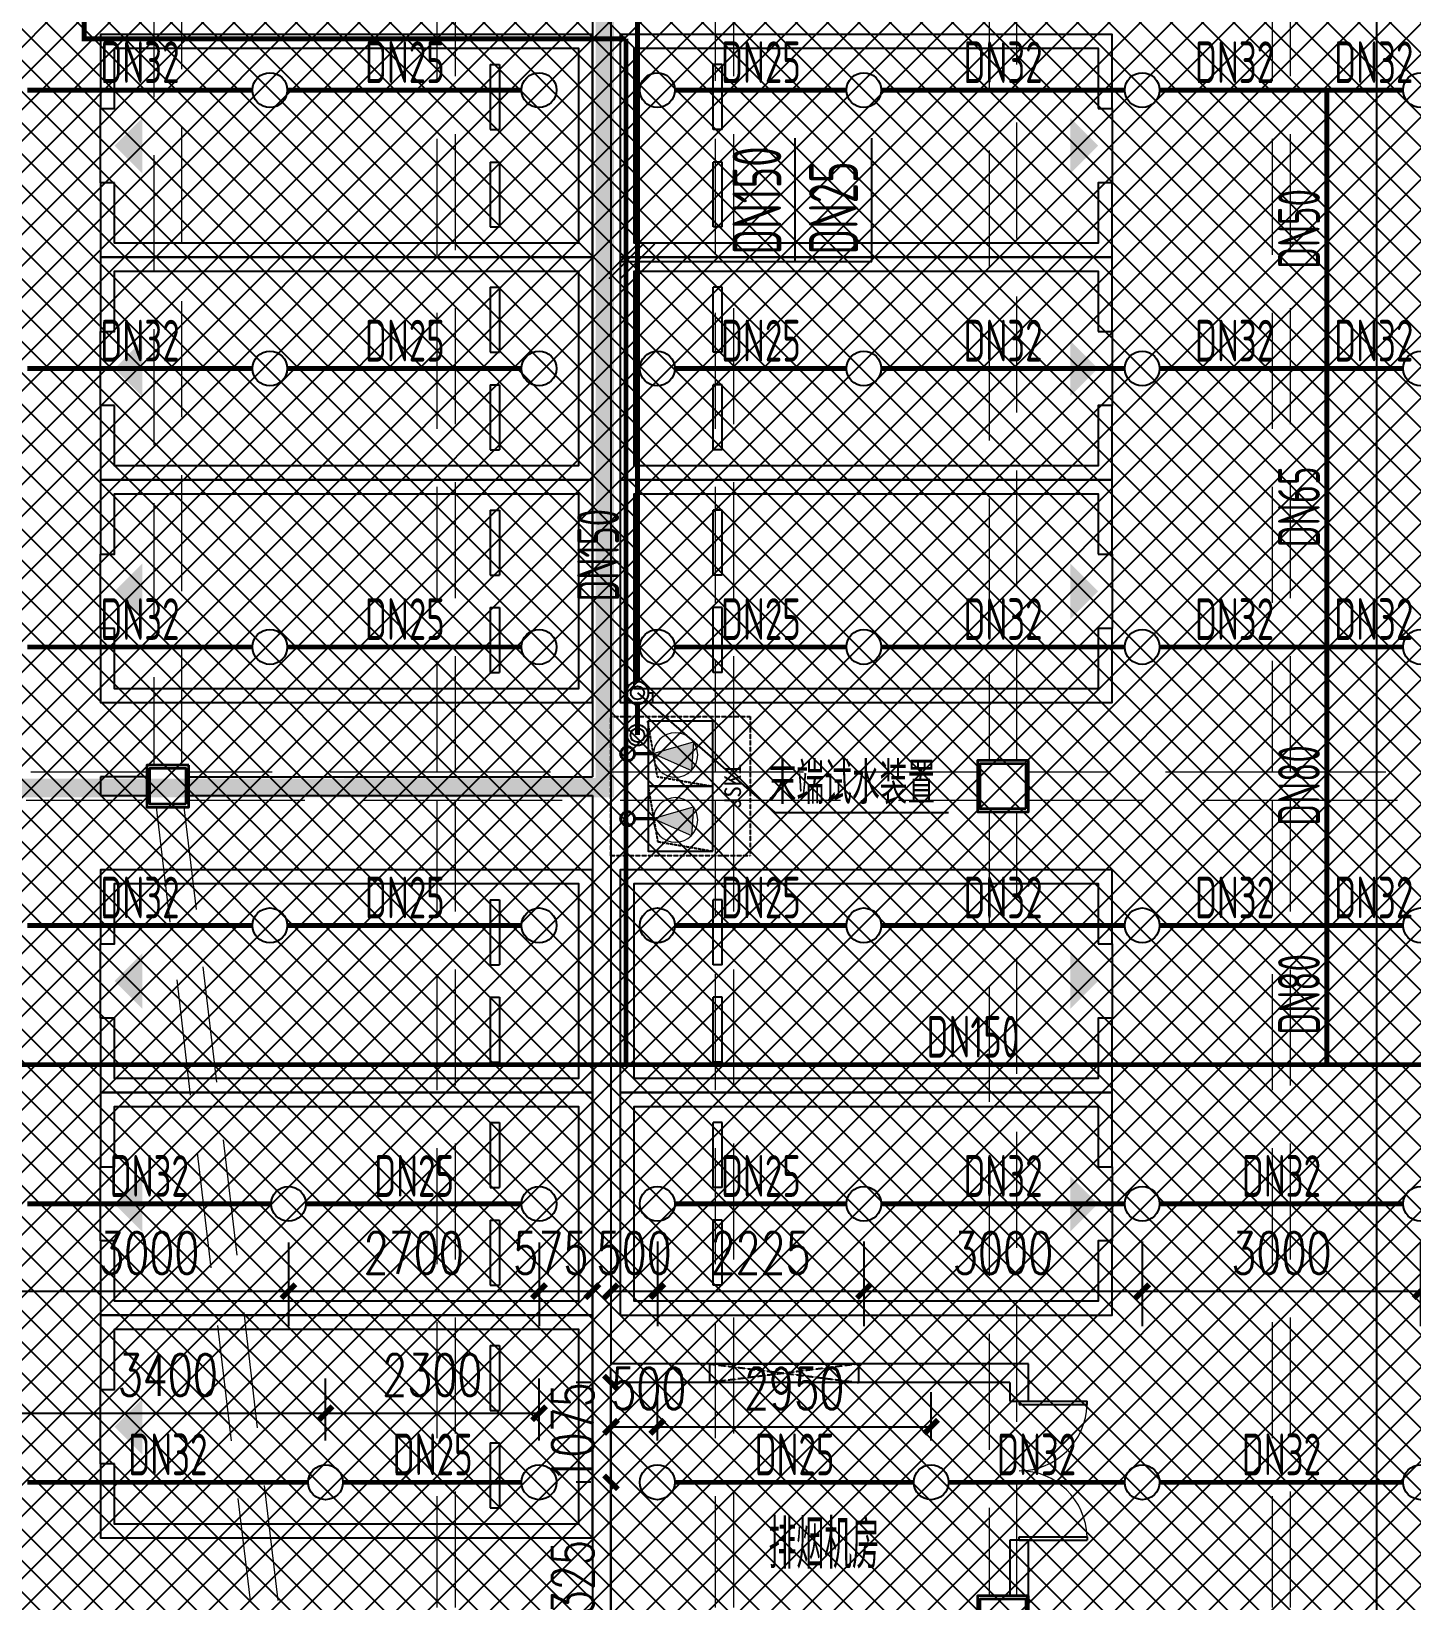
# Model space of a CAD drawing. Extents: x 6824721 to 16538177, y 2478193 to 6665639.
# Drawn here: x 8765394 to 8780267, y 2774926 to 2791834 of the extents above; entities that cross this region are included whole.
import ezdxf

# ---------------------------------------------------------------- set-up
doc = ezdxf.new("R2010")
doc.units = 0
doc.header["$LTSCALE"] = 10
for name, pattern in [('__DASH', [0.35, 0.25, -0.1]), ('DASH', [0.35, 0.25, -0.1]), ('DASHEDX2', [1.5, 1, -0.5]), ('排水', [1.1, 1, -0.1]), ('短虚线', [187.5, 125, -62.5])]:
    doc.linetypes.add(name, pattern=pattern)
for name, color, linetype, lineweight in [('$0$A-PUB_HATCH', 8, 'Continuous', 0), ('GPS-污水', 2, '排水', 40), ('钢梁', 141, 'Continuous', 18)]:
    doc.layers.add(name, color=color, linetype=linetype, lineweight=lineweight)
for name, color, linetype in [('0-wo', 8, 'Continuous'), ('0-绿', 3, 'Continuous'), ('00-停车位', 67, 'Continuous'), ('W-DIM_喷淋', 3, 'Continuous'), ('W-EQUIP_喷头', 7, 'Continuous'), ('W-PIPE-喷淋中', 6, 'Continuous'), ('W-TEXT_喷淋', 7, 'Continuous'), ('W-TWT_DIM', 3, 'Continuous'), ('W-VALVE_喷淋', 7, 'Continuous'), ('W-VALVE_废水', 7, 'Continuous'), ('WALL', 9, 'Continuous'), ('排水', 224, 'DASHEDX2'), ('画水辅助', 6, 'Continuous'), ('集水坑', 4, 'Continuous')]:
    doc.layers.add(name, color=color, linetype=linetype)
doc.styles.add('8B2_02', font='tssdeng.shx', dxfattribs={"width": 0.7, "bigfont": 'TSSDCHN.shx'})
doc.styles.add('_TCH_DIM_T3', font='SIMPLEX', dxfattribs={"width": 0.705882, "bigfont": 'GBCBIG'})
doc.styles.add('_TWT_PIPEDN', font='TSSDENG', dxfattribs={"width": 0.8, "height": 3.5, "bigfont": 'TSSDCHN'})
doc.styles.get("Standard").update_dxf_attribs({"font": 'TSSDENG.shx', "width": 0.7, "bigfont": 'TSSDCHN.shx'})
doc.styles.add('黑体', font='simhei.ttf', dxfattribs={"width": 0.65})
doc.dimstyles.new('_TWT_ARCH&&150', dxfattribs={"dimtxt": 446.25, "dimasz": 150, "dimexe": 375, "dimexo": 450, "dimgap": 189.375, "dimtad": 1, "dimdec": 0, "dimzin": 0, "dimdsep": 46, "dimtxsty": '_TCH_DIM_T3', "dimblk": 'ARCHTICK', "dimcen": 0.09, "dimclrt": 7, "dimazin": 2, "dimtfac": 1, "dimtdec": 0, "dimtix": 1, "dimtmove": 2, "dimatfit": 3, "dimfxl": 0, "dimtolj": 1, "dimtzin": 0, "dimarcsym": 0})

# ---------------------------------------------------------------- blocks, each defined once
blk = doc.blocks.new('车位2400x5300')
at = {"layer": '00-停车位', "color": 251}
for p, q in [((-875, -1000), (-175, -1000)), ((-875, -1100), (-875, -1000)), ((-175, -1100), (-175, -1000)), ((175, -1000), (875, -1000)), ((175, -1100), (175, -1000)), ((875, -1100), (875, -1000)), ((-875, -1100), (-175, -1100)), ((175, -1100), (875, -1100)), ((400, -5300), (-400, -5300))]:
    blk.add_line(p, q, dxfattribs=at)
blk.add_lwpolyline([(400, -5150), (400, -5300), (1200, -5300), (1200, 0), (-1200, 0), (-1200, -5300), (-400, -5300), (-400, -5150), (-1050, -5150), (-1050, -150), (1050, -150), (1050, -5150), (400, -5150)], dxfattribs=at)
blk.add_lwpolyline([(0, -5150, 0, 600, 0), (0, -4850, 600, 600, 0)], format="xyseb", dxfattribs=at)
blk = doc.blocks.new('A$C405108C4')
at = {"color": 252, "linetype": 'DASH'}
for points in [[(64142, -166675), (65742, -166875)], [(65742, -166675), (64142, -166875)]]:
    blk.add_lwpolyline(points, dxfattribs=at)
at = {"layer": '画水辅助', "color": 4}
blk.add_lwpolyline([(64142, -166675), (65742, -166675), (65742, -166875), (64142, -166875)], close=True, dxfattribs=at)
blk = doc.blocks.new('$DorLib2D$00000213')
at = {"color": 0, "linetype": 'DASH', "const_width": 0.02}
blk.add_lwpolyline([(0.5, 0), (-0.5, 0)], dxfattribs=at)
blk = doc.blocks.new('$DorLib2D$00000002')
for p, q in [((-0.5, 0), (-0.5, 0.4875)), ((-0.475, 0.4875), (-0.5, 0.4875)), ((-0.475, 0), (-0.475, 0.4875)), ((0.475, 0), (0.475, 0.4875)), ((0.475, 0.4875), (0.5, 0.4875)), ((0.5, 0), (0.5, 0.4875)), ((-0.5, 0), (-0.475, 0)), ((0.5, 0), (0.475, 0))]:
    blk.add_line(p, q)
at = {"lineweight": 13}
for centre, start, end in [((-0.4875, 0), 0, 88.53072), ((0.4875, 0), 91.46928, 180)]:
    blk.add_arc(centre, 0.4875, start, end, dxfattribs=at)
blk = doc.blocks.new('$SB01_1')
h = blk.add_hatch(color=256)
h.dxf.hatch_style = 1
h.paths.add_polyline_path([(-0.381, -0.323), (0.5, 0), (-0.381, 0.323)])
h.paths.add_polyline_path([(0, 0), (0.002, 0), (0.002, 0.001), (0, 0.001)], flags=24)
h.paths.add_polyline_path([(0, -0.002), (0.003, -0.002), (0.003, -0.001), (0, -0.001)], flags=24)
h.paths.add_polyline_path([(0, -0.003), (0.003, -0.003), (0.003, -0.002), (0, -0.002)], flags=24)
for p, q in [((0.5, 0), (-0.381, 0.323)), ((-0.381, 0.323), (-0.381, -0.323)), ((0.5, 0), (-0.381, -0.323))]:
    blk.add_line(p, q)
blk.add_circle((0, 0), 0.5)
at = {"flags": 1}
for tag, p in [('UNIT', (0, 0)), ('SPEC', (0, -0.002)), ('WHAT', (0, -0.003))]:
    blk.add_attdef(tag, p, '', height=0.001, dxfattribs=at)
blk = doc.blocks.new('人防集水坑')
at = {"layer": 'GPS-污水', "color": 8, "linetype": '排水', "const_width": 35}
for points in [[(307486, 701151), (307284, 701151)], [(307486, 700451), (307284, 700451)]]:
    blk.add_lwpolyline(points, dxfattribs=at)
at = {"layer": 'GPS-污水', "color": 8, "linetype": '排水'}
for centre in [(307561, 701151), (307561, 700451)]:
    blk.add_circle(centre, 75, dxfattribs=at)
at = {"layer": '集水坑', "color": 8, "linetype": 'DASH', "ltscale": 0.5}
blk.add_lwpolyline([(306241, 700051), (306241, 701551), (307741, 701551), (307741, 700051)], close=True, dxfattribs=at)
at = {"layer": '集水坑', "color": 8, "linetype": 'Continuous', "ltscale": 0.5}
for points in [[(306641, 701501), (306641, 700801), (307341, 700801), (307341, 701501)], [(306641, 700801), (306641, 700101), (307341, 700101), (307341, 700801)]]:
    blk.add_lwpolyline(points, close=True, dxfattribs=at)
at = {"layer": '集水坑', "color": 8, "linetype": 'DASH', "ltscale": 0.5}
for points in [[(307341, 700801), (307237, 701397), (306641, 701501)], [(307347, 700101), (307243, 700697), (306647, 700801)]]:
    blk.add_lwpolyline(points, dxfattribs=at)
at = {"layer": '$0$A-PUB_HATCH', "color": 8, "linetype": '排水', "xscale": -480.0000000000002, "yscale": 480.0000000000002, "zscale": 480.0000000000002, "rotation": 176.2535374729293}
for p in [(307045, 701164, 0), (307045, 700464, 0)]:
    blk.add_blockref('$SB01_1', p, dxfattribs=at)
blk = doc.blocks.new('42pk')
at = {"layer": '排水', "color": 8, "linetype": 'DASH'}
for points in [[(475907, 685465, 0, 0, 0), (475195, 684753, 160, 0, 0), (474771, 684329, 0, 0, 0)], [(475907, 681484, 0, 0, 0), (475195, 682196, 160, 0, 0), (474771, 682620, 0, 0, 0)]]:
    blk.add_lwpolyline(points, format="xyseb", dxfattribs=at)
at = {"layer": '集水坑', "color": 8, "linetype": 'Continuous', "rotation": 180}
blk.add_blockref('人防集水坑', (780907, 1384275), dxfattribs=at)
at = {"layer": '0-绿', "color": 8, "linetype": 'DASH', "style": '黑体'}
blk.add_text('JSK1', height=179.2, rotation=90, dxfattribs=at).set_placement((474568, 683230, 0))
blk = doc.blocks.new('jkytk')
at = {"layer": 'WALL', "color": 1, "const_width": 200}
blk.add_lwpolyline([(8419664, 2828577), (8419664, 2819527), (8425839, 2819527), (8425839, 2802402), (8434014, 2802402), (8434014, 2792327), (8466189, 2792327), (8466189, 2801009), (8461189, 2801002), (8461089, 2801002), (8461089, 2837102)], dxfattribs=at)
blk.add_lwpolyline([(8466189, 2792334), (8461189, 2792327), (8461189, 2792327), (8434039, 2792327), (8434039, 2753027), (8434039, 2753027), (8434039, 2759127), (8434039, 2759127), (8434039, 2753027), (8403214, 2753027), (8403214, 2744027), (8403214, 2744027), (8403214, 2739327), (8479774, 2739327), (8512896, 2775811), (8504549, 2783327), (8498891, 2783328), (8498891, 2792315), (8482776, 2792342), (8482776, 2801322), (8466189, 2801322)], close=True, dxfattribs=at)
blk = doc.blocks.new('LIANGMOBAN')
at = {"layer": '钢梁', "color": 8, "linetype": '短虚线', "lineweight": 18}
for p, q in [((1900291, 78578), (1900291, 69878)), ((1900491, 69878), (1900491, 78578)), ((1903291, 78578), (1903291, 69878)), ((1903491, 69878), (1903491, 78578)), ((1906241, 78453), (1906241, 70003)), ((1906541, 70003), (1906541, 78453)), ((1909291, 78578), (1909291, 69878)), ((1909491, 69878), (1909491, 78578)), ((1897241, 78403), (1897241, 69953)), ((1897541, 69953), (1897541, 78403)), ((1897166, 69878), (1893991, 69878)), ((1900391, 69878), (1897616, 69878)), ((1903391, 69878), (1900391, 69878)), ((1906116, 69878), (1903391, 69878)), ((1909391, 69878), (1906666, 69878)), ((1912391, 69878), (1909391, 69878)), ((1893991, 69578), (1897166, 69578)), ((1897267, 69503), (1898277, 60953)), ((1898579, 60953), (1897569, 69503)), ((1897616, 69578), (1900391, 69578)), ((1900291, 69578), (1900291, 60878)), ((1900391, 69578), (1903391, 69578)), ((1900491, 60878), (1900491, 69578)), ((1903291, 69578), (1903291, 60878)), ((1903391, 69578), (1906116, 69578)), ((1903491, 60878), (1903491, 69578)), ((1906666, 69578), (1909391, 69578)), ((1909291, 69578), (1909291, 60878)), ((1909391, 69578), (1912391, 69578)), ((1909491, 60878), (1909491, 69578)), ((1906241, 69453), (1906241, 61003)), ((1906541, 61003), (1906541, 69453))]:
    blk.add_line(p, q, dxfattribs=at)
blk = doc.blocks.new('_ArchTick')
at = {"color": 0, "linetype": 'ByBlock', "const_width": 0.4}
blk.add_lwpolyline([(-0.5, -0.5), (0.5, 0.5)], dxfattribs=at)
blk = doc.blocks.new('*D399')
at = {"layer": 'Defpoints', "color": 0, "transparency": 16777216}
for p in [(8771639, 2776201), (8771873, 2776201), (8771873, 2773876)]:
    blk.add_point(p, dxfattribs=at)
at = {"layer": 'W-TWT_DIM', "color": 0, "lineweight": -2, "transparency": 16777216}
for p, q in [((8771423, 2776201), (8771264, 2776201)), ((8771639, 2773876), (8771639, 2776201)), ((8771423, 2773876), (8771264, 2773876))]:
    blk.add_line(p, q, dxfattribs=at)
at = {"layer": 'W-TWT_DIM', "color": 0, "lineweight": -2, "transparency": 16777216, "xscale": 150, "yscale": 150, "zscale": 150}
for p, rotation in [((8771639, 2776201), 90), ((8771639, 2773876), 270)]:
    blk.add_blockref('_ArchTick', p, dxfattribs=dict(at, rotation=rotation))
at = {"layer": 'W-TWT_DIM', "color": 7, "transparency": 16777216, "insert": (8771227, 2775039), "char_height": 446.2, "attachment_point": 5, "rotation": 90, "style": '_TCH_DIM_T3'}
blk.add_mtext('\\A1;2325', dxfattribs=at)
blk = doc.blocks.new('*D400')
at = {"layer": 'Defpoints', "color": 0, "transparency": 16777216}
for p in [(8771639, 2777276), (8771873, 2777276), (8771873, 2776201)]:
    blk.add_point(p, dxfattribs=at)
at = {"layer": 'W-TWT_DIM', "color": 0, "lineweight": -2, "transparency": 16777216}
for p, q in [((8771639, 2777276), (8771639, 2777426)), ((8771423, 2777276), (8771264, 2777276)), ((8771639, 2776201), (8771639, 2777276)), ((8771423, 2776201), (8771264, 2776201)), ((8771639, 2776201), (8771639, 2776051))]:
    blk.add_line(p, q, dxfattribs=at)
at = {"layer": 'W-TWT_DIM', "color": 0, "lineweight": -2, "transparency": 16777216, "xscale": 150, "yscale": 150, "zscale": 150}
for p, rotation in [((8771639, 2777276), 270), ((8771639, 2776201), 90)]:
    blk.add_blockref('_ArchTick', p, dxfattribs=dict(at, rotation=rotation))
at = {"layer": 'W-TWT_DIM', "color": 7, "transparency": 16777216, "insert": (8771227, 2776739), "char_height": 446.2, "attachment_point": 5, "rotation": 90, "style": '_TCH_DIM_T3'}
blk.add_mtext('\\A1;1075', dxfattribs=at)
blk = doc.blocks.new('*D895')
at = {"layer": 'Defpoints', "color": 0, "transparency": 16777216}
for p in [(8768564, 2776945), (8765164, 2776201), (8768564, 2776201)]:
    blk.add_point(p, dxfattribs=at)
at = {"layer": 'W-TWT_DIM', "color": 0, "lineweight": -2, "transparency": 16777216}
for p, q in [((8765164, 2776651), (8765164, 2777320)), ((8768564, 2776651), (8768564, 2777320)), ((8765164, 2776945), (8768564, 2776945))]:
    blk.add_line(p, q, dxfattribs=at)
at = {"layer": 'W-TWT_DIM', "color": 0, "lineweight": -2, "transparency": 16777216, "xscale": 150, "yscale": 150, "zscale": 150, "rotation": 180}
blk.add_blockref('_ArchTick', (8765164, 2776945), dxfattribs=at)
at = {"layer": 'W-TWT_DIM', "color": 0, "lineweight": -2, "transparency": 16777216, "xscale": 150, "yscale": 150, "zscale": 150}
blk.add_blockref('_ArchTick', (8768564, 2776945), dxfattribs=at)
at = {"layer": 'W-TWT_DIM', "color": 7, "transparency": 16777216, "insert": (8766864, 2777357), "char_height": 446.2, "attachment_point": 5, "style": '_TCH_DIM_T3'}
blk.add_mtext('\\A1;3400', dxfattribs=at)
blk = doc.blocks.new('*D896')
at = {"layer": 'Defpoints', "color": 0, "transparency": 16777216}
for p in [(8770864, 2776945), (8768564, 2776201), (8770864, 2776201)]:
    blk.add_point(p, dxfattribs=at)
at = {"layer": 'W-TWT_DIM', "color": 0, "lineweight": -2, "transparency": 16777216}
for p, q in [((8768564, 2776651), (8768564, 2777320)), ((8770864, 2776651), (8770864, 2777320)), ((8768564, 2776945), (8770864, 2776945))]:
    blk.add_line(p, q, dxfattribs=at)
at = {"layer": 'W-TWT_DIM', "color": 0, "lineweight": -2, "transparency": 16777216, "xscale": 150, "yscale": 150, "zscale": 150, "rotation": 180}
blk.add_blockref('_ArchTick', (8768564, 2776945), dxfattribs=at)
at = {"layer": 'W-TWT_DIM', "color": 0, "lineweight": -2, "transparency": 16777216, "xscale": 150, "yscale": 150, "zscale": 150}
blk.add_blockref('_ArchTick', (8770864, 2776945), dxfattribs=at)
at = {"layer": 'W-TWT_DIM', "color": 7, "transparency": 16777216, "insert": (8769714, 2777357), "char_height": 446.2, "attachment_point": 5, "style": '_TCH_DIM_T3'}
blk.add_mtext('\\A1;2300', dxfattribs=at)
blk = doc.blocks.new('*D956')
at = {"layer": 'Defpoints', "color": 0, "transparency": 16777216}
for p in [(8772139, 2776799), (8771639, 2776201), (8772139, 2776201)]:
    blk.add_point(p, dxfattribs=at)
at = {"layer": 'W-TWT_DIM', "color": 0, "lineweight": -2, "transparency": 16777216}
for p, q in [((8771639, 2776651), (8771639, 2777174)), ((8772139, 2776651), (8772139, 2777174)), ((8771639, 2776799), (8772139, 2776799))]:
    blk.add_line(p, q, dxfattribs=at)
at = {"layer": 'W-TWT_DIM', "color": 0, "lineweight": -2, "transparency": 16777216, "xscale": 150, "yscale": 150, "zscale": 150, "rotation": 180}
blk.add_blockref('_ArchTick', (8771639, 2776799), dxfattribs=at)
at = {"layer": 'W-TWT_DIM', "color": 0, "lineweight": -2, "transparency": 16777216, "xscale": 150, "yscale": 150, "zscale": 150}
blk.add_blockref('_ArchTick', (8772139, 2776799), dxfattribs=at)
at = {"layer": 'W-TWT_DIM', "color": 7, "transparency": 16777216, "insert": (8772047, 2777212), "char_height": 446.2, "attachment_point": 5, "style": '_TCH_DIM_T3'}
blk.add_mtext('\\A1;500', dxfattribs=at)
blk = doc.blocks.new('*D957')
at = {"layer": 'Defpoints', "color": 0, "transparency": 16777216}
for p in [(8775089, 2776799), (8772139, 2776201), (8775089, 2776201)]:
    blk.add_point(p, dxfattribs=at)
at = {"layer": 'W-TWT_DIM', "color": 0, "lineweight": -2, "transparency": 16777216}
for p, q in [((8772139, 2776651), (8772139, 2777174)), ((8775089, 2776651), (8775089, 2777174)), ((8772139, 2776799), (8775089, 2776799))]:
    blk.add_line(p, q, dxfattribs=at)
at = {"layer": 'W-TWT_DIM', "color": 0, "lineweight": -2, "transparency": 16777216, "xscale": 150, "yscale": 150, "zscale": 150, "rotation": 180}
blk.add_blockref('_ArchTick', (8772139, 2776799), dxfattribs=at)
at = {"layer": 'W-TWT_DIM', "color": 0, "lineweight": -2, "transparency": 16777216, "xscale": 150, "yscale": 150, "zscale": 150}
blk.add_blockref('_ArchTick', (8775089, 2776799), dxfattribs=at)
at = {"layer": 'W-TWT_DIM', "color": 7, "transparency": 16777216, "insert": (8773614, 2777212), "char_height": 446.2, "attachment_point": 5, "style": '_TCH_DIM_T3'}
blk.add_mtext('\\A1;2950', dxfattribs=at)
blk = doc.blocks.new('*D1417')
at = {"layer": 'Defpoints', "color": 0, "transparency": 16777216}
for p in [(8770864, 2779236), (8771439, 2779236), (8771439, 2778260)]:
    blk.add_point(p, dxfattribs=at)
at = {"layer": 'W-TWT_DIM', "color": 0, "lineweight": -2, "transparency": 16777216}
for p, q in [((8770864, 2778786), (8770864, 2777885)), ((8771439, 2778786), (8771439, 2777885)), ((8770864, 2778260), (8771439, 2778260))]:
    blk.add_line(p, q, dxfattribs=at)
at = {"layer": 'W-TWT_DIM', "color": 0, "lineweight": -2, "transparency": 16777216, "xscale": 150, "yscale": 150, "zscale": 150, "rotation": 180}
blk.add_blockref('_ArchTick', (8770864, 2778260), dxfattribs=at)
at = {"layer": 'W-TWT_DIM', "color": 0, "lineweight": -2, "transparency": 16777216, "xscale": 150, "yscale": 150, "zscale": 150}
blk.add_blockref('_ArchTick', (8771439, 2778260), dxfattribs=at)
at = {"layer": 'W-TWT_DIM', "color": 7, "transparency": 16777216, "insert": (8770991, 2778672), "char_height": 446.2, "attachment_point": 5, "style": '_TCH_DIM_T3'}
blk.add_mtext('\\A1;575', dxfattribs=at)
blk = doc.blocks.new('*D1418')
at = {"layer": 'Defpoints', "color": 0, "transparency": 16777216}
for p in [(8768164, 2779236), (8770864, 2779236), (8770864, 2778260)]:
    blk.add_point(p, dxfattribs=at)
at = {"layer": 'W-TWT_DIM', "color": 0, "lineweight": -2, "transparency": 16777216}
for p, q in [((8768164, 2778786), (8768164, 2777885)), ((8770864, 2778786), (8770864, 2777885)), ((8768164, 2778260), (8770864, 2778260))]:
    blk.add_line(p, q, dxfattribs=at)
at = {"layer": 'W-TWT_DIM', "color": 0, "lineweight": -2, "transparency": 16777216, "xscale": 150, "yscale": 150, "zscale": 150, "rotation": 180}
blk.add_blockref('_ArchTick', (8768164, 2778260), dxfattribs=at)
at = {"layer": 'W-TWT_DIM', "color": 0, "lineweight": -2, "transparency": 16777216, "xscale": 150, "yscale": 150, "zscale": 150}
blk.add_blockref('_ArchTick', (8770864, 2778260), dxfattribs=at)
at = {"layer": 'W-TWT_DIM', "color": 7, "transparency": 16777216, "insert": (8769514, 2778672), "char_height": 446.2, "attachment_point": 5, "style": '_TCH_DIM_T3'}
blk.add_mtext('\\A1;2700', dxfattribs=at)
blk = doc.blocks.new('*D1419')
at = {"layer": 'Defpoints', "color": 0, "transparency": 16777216}
for p in [(8765164, 2779236), (8768164, 2779236), (8768164, 2778260)]:
    blk.add_point(p, dxfattribs=at)
at = {"layer": 'W-TWT_DIM', "color": 0, "lineweight": -2, "transparency": 16777216}
for p, q in [((8765164, 2778786), (8765164, 2777885)), ((8768164, 2778786), (8768164, 2777885)), ((8765164, 2778260), (8768164, 2778260))]:
    blk.add_line(p, q, dxfattribs=at)
at = {"layer": 'W-TWT_DIM', "color": 0, "lineweight": -2, "transparency": 16777216, "xscale": 150, "yscale": 150, "zscale": 150, "rotation": 180}
blk.add_blockref('_ArchTick', (8765164, 2778260), dxfattribs=at)
at = {"layer": 'W-TWT_DIM', "color": 0, "lineweight": -2, "transparency": 16777216, "xscale": 150, "yscale": 150, "zscale": 150}
blk.add_blockref('_ArchTick', (8768164, 2778260), dxfattribs=at)
at = {"layer": 'W-TWT_DIM', "color": 7, "transparency": 16777216, "insert": (8766664, 2778672), "char_height": 446.2, "attachment_point": 5, "style": '_TCH_DIM_T3'}
blk.add_mtext('\\A1;3000', dxfattribs=at)
blk = doc.blocks.new('*D1437')
at = {"layer": 'Defpoints', "color": 0, "transparency": 16777216}
for p in [(8777364, 2779244), (8780364, 2779244), (8780364, 2778260)]:
    blk.add_point(p, dxfattribs=at)
at = {"layer": 'W-TWT_DIM', "color": 0, "lineweight": -2, "transparency": 16777216}
for p, q in [((8777364, 2778794), (8777364, 2777885)), ((8780364, 2778794), (8780364, 2777885)), ((8777364, 2778260), (8780364, 2778260))]:
    blk.add_line(p, q, dxfattribs=at)
at = {"layer": 'W-TWT_DIM', "color": 0, "lineweight": -2, "transparency": 16777216, "xscale": 150, "yscale": 150, "zscale": 150, "rotation": 180}
blk.add_blockref('_ArchTick', (8777364, 2778260), dxfattribs=at)
at = {"layer": 'W-TWT_DIM', "color": 0, "lineweight": -2, "transparency": 16777216, "xscale": 150, "yscale": 150, "zscale": 150}
blk.add_blockref('_ArchTick', (8780364, 2778260), dxfattribs=at)
at = {"layer": 'W-TWT_DIM', "color": 7, "transparency": 16777216, "insert": (8778864, 2778672), "char_height": 446.2, "attachment_point": 5, "style": '_TCH_DIM_T3'}
blk.add_mtext('\\A1;3000', dxfattribs=at)
blk = doc.blocks.new('*D1438')
at = {"layer": 'Defpoints', "color": 0, "transparency": 16777216}
for p in [(8774364, 2779244), (8777364, 2779244), (8777364, 2778260)]:
    blk.add_point(p, dxfattribs=at)
at = {"layer": 'W-TWT_DIM', "color": 0, "lineweight": -2, "transparency": 16777216}
for p, q in [((8774364, 2778794), (8774364, 2777885)), ((8777364, 2778794), (8777364, 2777885)), ((8774364, 2778260), (8777364, 2778260))]:
    blk.add_line(p, q, dxfattribs=at)
at = {"layer": 'W-TWT_DIM', "color": 0, "lineweight": -2, "transparency": 16777216, "xscale": 150, "yscale": 150, "zscale": 150, "rotation": 180}
blk.add_blockref('_ArchTick', (8774364, 2778260), dxfattribs=at)
at = {"layer": 'W-TWT_DIM', "color": 0, "lineweight": -2, "transparency": 16777216, "xscale": 150, "yscale": 150, "zscale": 150}
blk.add_blockref('_ArchTick', (8777364, 2778260), dxfattribs=at)
at = {"layer": 'W-TWT_DIM', "color": 7, "transparency": 16777216, "insert": (8775864, 2778672), "char_height": 446.2, "attachment_point": 5, "style": '_TCH_DIM_T3'}
blk.add_mtext('\\A1;3000', dxfattribs=at)
blk = doc.blocks.new('*D1439')
at = {"layer": 'Defpoints', "color": 0, "transparency": 16777216}
for p in [(8772139, 2779244), (8774364, 2779244), (8774364, 2778260)]:
    blk.add_point(p, dxfattribs=at)
at = {"layer": 'W-TWT_DIM', "color": 0, "lineweight": -2, "transparency": 16777216}
for p, q in [((8772139, 2778794), (8772139, 2777885)), ((8774364, 2778794), (8774364, 2777885)), ((8772139, 2778260), (8774364, 2778260))]:
    blk.add_line(p, q, dxfattribs=at)
at = {"layer": 'W-TWT_DIM', "color": 0, "lineweight": -2, "transparency": 16777216, "xscale": 150, "yscale": 150, "zscale": 150, "rotation": 180}
blk.add_blockref('_ArchTick', (8772139, 2778260), dxfattribs=at)
at = {"layer": 'W-TWT_DIM', "color": 0, "lineweight": -2, "transparency": 16777216, "xscale": 150, "yscale": 150, "zscale": 150}
blk.add_blockref('_ArchTick', (8774364, 2778260), dxfattribs=at)
at = {"layer": 'W-TWT_DIM', "color": 7, "transparency": 16777216, "insert": (8773252, 2778672), "char_height": 446.2, "attachment_point": 5, "style": '_TCH_DIM_T3'}
blk.add_mtext('\\A1;2225', dxfattribs=at)
blk = doc.blocks.new('*D1440')
at = {"layer": 'Defpoints', "color": 0, "transparency": 16777216}
for p in [(8771639, 2779244), (8772139, 2779244), (8772139, 2778260)]:
    blk.add_point(p, dxfattribs=at)
at = {"layer": 'W-TWT_DIM', "color": 0, "lineweight": -2, "transparency": 16777216}
for p, q in [((8771639, 2778794), (8771639, 2777885)), ((8772139, 2778794), (8772139, 2777885)), ((8771639, 2778260), (8772139, 2778260))]:
    blk.add_line(p, q, dxfattribs=at)
at = {"layer": 'W-TWT_DIM', "color": 0, "lineweight": -2, "transparency": 16777216, "xscale": 150, "yscale": 150, "zscale": 150, "rotation": 180}
blk.add_blockref('_ArchTick', (8771639, 2778260), dxfattribs=at)
at = {"layer": 'W-TWT_DIM', "color": 0, "lineweight": -2, "transparency": 16777216, "xscale": 150, "yscale": 150, "zscale": 150}
blk.add_blockref('_ArchTick', (8772139, 2778260), dxfattribs=at)
at = {"layer": 'W-TWT_DIM', "color": 7, "transparency": 16777216, "insert": (8771889, 2778672), "char_height": 446.2, "attachment_point": 5, "style": '_TCH_DIM_T3'}
blk.add_mtext('\\A1;500', dxfattribs=at)
blk = doc.blocks.new('$TwtSys$00000125')
blk.add_circle((0, 0, 0), 1)
blk = doc.blocks.new('$VALVE$00000524')
for p in [(75, 111), (0, 80)]:
    blk.add_line(p, (0, 111))
blk.add_lwpolyline([(-80, 0, 1), (80, 0, 1), (-80, 0, 0.376185)], format="xyb")
blk.add_circle((0, 0), 48)
for p in [(-80, 0), (80, 0)]:
    blk.add_point(p)

msp = doc.modelspace()

# ---------------------------------------------------------------- hatches: boundary and pattern name
h = msp.add_hatch()
h.set_pattern_fill('ANSI37', color=8, scale=150)
h.set_pattern_definition([(45, (8303016.86, 2710265.2), (-168.3798, 168.3798), []), (135, (8303016.86, 2710265.2), (-168.3798, -168.3798), [])])
h.paths.add_polyline_path([(8824414.1, 2949451.5), (8824414.1, 2935151.5), (8842714.1, 2935151.5), (8842714.1, 2879526.5), (8827964.1, 2879526.5), (8827964.1, 2881476.5), (8830839.1, 2881476.5), (8830939.1, 2886876.5), (8804334.6, 2886876.5), (8804142.3, 2820149.7), (8833564.1, 2820152.3), (8833564.1, 2817714.5), (8841204.8, 2810768), (8839163.9, 2808501.4), (8843102.6, 2804955), (8820829.2, 2780217.9), (8820829.2, 2770055.4), (8785124.6, 2730401.5), (8708264.1, 2730401.5), (8708264.1, 2736351.5), (8695014.1, 2750701.5), (8695014.1, 2775001.5), (8703014.1, 2775002.8), (8703014.1, 2949451.5), (8712039.3, 2949451.5)])
at = {"layer": 'W-PIPE-喷淋中'}
for points in [[(8765962.2, 2791754.5), (8765935.9, 2791754.5), (8765935.9, 2791728.2)], [(8765962.2, 2791754.5), (8765962.2, 2791728.2), (8765935.9, 2791728.2)]]:
    msp.add_hatch(color=256, dxfattribs=at).paths.add_polyline_path(points)

# ---------------------------------------------------------------- linework, layer by layer
at = {"layer": '0-wo', "color": 8}
for p, q in [((8771639.1, 2792476.5), (8771639.1, 2783701.5)), ((8771439.1, 2792376.5), (8771439.1, 2783801.5)), ((8767089.1, 2783926.5), (8766639.1, 2783926.5)), ((8766639.1, 2783926.5), (8766639.1, 2783476.5)), ((8767089.1, 2783476.5), (8767089.1, 2783926.5)), ((8776139.1, 2783976.5), (8775589.1, 2783976.5)), ((8775589.1, 2783976.5), (8775589.1, 2783426.5)), ((8776139.1, 2783426.5), (8776139.1, 2783976.5)), ((8766639.1, 2783801.5), (8766139.1, 2783801.5)), ((8766139.1, 2783801.5), (8766139.1, 2783601.5)), ((8767089.1, 2783801.5), (8771439.1, 2783801.5)), ((8771639.1, 2783701.5), (8771639.1, 2777476.5)), ((8766139.1, 2783601.5), (8766639.1, 2783601.5)), ((8767089.1, 2783601.5), (8771439.1, 2783601.5)), ((8771439.1, 2783601.5), (8771439.1, 2777376.5)), ((8766639.1, 2783476.5), (8767089.1, 2783476.5)), ((8775589.1, 2783426.5), (8776139.1, 2783426.5)), ((8776139.1, 2777476.5), (8771639.1, 2777476.5)), ((8776139.1, 2777076.5), (8776139.1, 2777476.5)), ((8771439.1, 2777376.5), (8771439.1, 2774926.5)), ((8771639.1, 2777276.5), (8771639.1, 2774826.5)), ((8775939.1, 2777276.5), (8771639.1, 2777276.5)), ((8775939.1, 2777276.5), (8775939.1, 2777076.5)), ((8775939.1, 2777076.5), (8776139.1, 2777076.5)), ((8776139.1, 2775576.5), (8775939.1, 2775576.5)), ((8775939.1, 2775576.5), (8775939.1, 2774976.5)), ((8776139.1, 2774976.5), (8776139.1, 2775576.5)), ((8776139.1, 2774976.5), (8775589.1, 2774976.5)), ((8775589.1, 2774976.5), (8775589.1, 2774426.5)), ((8776139.1, 2774426.5), (8776139.1, 2774976.5))]:
    msp.add_line(p, q, dxfattribs=at)
at = {"layer": '0-wo', "color": 8, "linetype": '__DASH', "ltscale": 1.5}
msp.add_lwpolyline([(8779889.1, 2818201.5), (8779889.1, 2741939, -0.4142136), (8776889.1, 2738939), (8750464.1, 2738939)], format="xyb", dxfattribs=at)
at = {"layer": '0-wo', "color": 8, "lineweight": 35}
for points in [[(8767089.1, 2783926.5), (8766639.1, 2783926.5), (8766639.1, 2783476.5), (8767089.1, 2783476.5)], [(8767059.1, 2783506.5), (8766669.1, 2783506.5), (8766669.1, 2783896.5), (8767059.1, 2783896.5)], [(8776139.1, 2783976.5), (8775589.1, 2783976.5), (8775589.1, 2783426.5), (8776139.1, 2783426.5)], [(8776109.1, 2783456.5), (8775619.1, 2783456.5), (8775619.1, 2783946.5), (8776109.1, 2783946.5)], [(8776139.1, 2774976.5), (8775589.1, 2774976.5), (8775589.1, 2774426.5), (8776139.1, 2774426.5)], [(8776109.1, 2774456.5), (8775619.1, 2774456.5), (8775619.1, 2774946.5), (8776109.1, 2774946.5)]]:
    msp.add_lwpolyline(points, close=True, dxfattribs=at)
at = {"layer": 'W-DIM_喷淋'}
for p, q in [((8773625, 2789355), (8773625, 2790683.5)), ((8774450, 2789355), (8774450, 2790683.5)), ((8771986.6, 2789540.6), (8771615.4, 2789169.4)), ((8772110.1, 2789540.6), (8771738.9, 2789169.4)), ((8771726, 2789355), (8773625, 2789355)), ((8773625, 2789355), (8774450, 2789355)), ((8771924.5, 2784707.3), (8773404, 2783419.5)), ((8773404, 2783419.5), (8775276.2, 2783419.5))]:
    msp.add_line(p, q, dxfattribs=at)
at = {"layer": 'W-PIPE-喷淋中', "ltscale": 1.5, "const_width": 52.5}
for points in [[(8765962.2, 2825006.5), (8765962.2, 2791754.5)], [(8771924.5, 2794201.5), (8771924.5, 2784827.3)], [(8765962.2, 2791754.5), (8771801, 2791754.5)], [(8771801, 2791754.5), (8771801, 2780701.5)], [(8765351.6, 2791201.5), (8767776.6, 2791201.5)], [(8768151.6, 2791201.5), (8770676.6, 2791201.5)], [(8772326.6, 2791201.5), (8774176.6, 2791201.5)], [(8774551.6, 2791201.5), (8777176.6, 2791201.5)], [(8777551.6, 2791201.5), (8779353.7, 2791201.5)], [(8779353.7, 2791201.5), (8779353.7, 2788201.5)], [(8779353.7, 2791201.5), (8780176.6, 2791201.5)], [(8765351.6, 2788201.5), (8767776.6, 2788201.5)], [(8768151.6, 2788201.5), (8770676.6, 2788201.5)], [(8772326.6, 2788201.5), (8774176.6, 2788201.5)], [(8774551.6, 2788201.5), (8777176.6, 2788201.5)], [(8777551.6, 2788201.5), (8779353.7, 2788201.5)], [(8779353.7, 2788201.5), (8779353.7, 2785201.5)], [(8779353.7, 2788201.5), (8780176.6, 2788201.5)], [(8767776.6, 2785201.5), (8765351.6, 2785201.5)], [(8770676.6, 2785201.5), (8768151.6, 2785201.5)], [(8774176.6, 2785201.5), (8772326.6, 2785201.5)], [(8777176.6, 2785201.5), (8774551.6, 2785201.5)], [(8779353.7, 2785201.5), (8777551.6, 2785201.5)], [(8780176.6, 2785201.5), (8779353.7, 2785201.5)], [(8779353.7, 2785201.5), (8779353.7, 2782201.5)], [(8771924.5, 2784587.3), (8771924.5, 2784251.5)], [(8765351.6, 2782201.5), (8767776.6, 2782201.5)], [(8768151.6, 2782201.5), (8770676.6, 2782201.5)], [(8772326.6, 2782201.5), (8774176.6, 2782201.5)], [(8774551.6, 2782201.5), (8777176.6, 2782201.5)], [(8779353.7, 2782201.5), (8777551.6, 2782201.5)], [(8780176.6, 2782201.5), (8779353.7, 2782201.5)], [(8779353.7, 2782201.5), (8779353.7, 2780701.5)], [(8771801, 2780701.5), (8753814.1, 2780701.5)], [(8779353.7, 2780701.5), (8771801, 2780701.5)], [(8792010.1, 2780701.5), (8779353.7, 2780701.5)], [(8765351.6, 2779201.5), (8767976.6, 2779201.5)], [(8768351.6, 2779201.5), (8770676.6, 2779201.5)], [(8772326.6, 2779201.5), (8774176.6, 2779201.5)], [(8774551.6, 2779201.5), (8777176.6, 2779201.5)], [(8780176.6, 2779201.5), (8777551.6, 2779201.5)], [(8765351.6, 2776201.5), (8768376.6, 2776201.5)], [(8768751.6, 2776201.5), (8770676.6, 2776201.5)], [(8774901.6, 2776201.5), (8772326.6, 2776201.5)], [(8777176.6, 2776201.5), (8775276.6, 2776201.5)], [(8780176.6, 2776201.5), (8777551.6, 2776201.5)]]:
    msp.add_lwpolyline(points, dxfattribs=at)
at = {"layer": 'W-VALVE_废水'}
for radius in [112.5, 75]:
    msp.add_circle((8771924.5, 2784251.5), radius, dxfattribs=at)

# ---------------------------------------------------------------- block references
msp.add_blockref('jkytk', (305383.7, -8645.8))
at = {"layer": '0-wo'}
msp.add_blockref('42pk', (8298472.7, 2100226.9), dxfattribs=at)
at = {"layer": '0-wo', "color": 8}
msp.add_blockref('A$C405108C4', (8708564.1, 2944151.5), dxfattribs=at)
for p, rotation in [((8771439.1, 2790601.5), 270), ((8771739.1, 2790601.5), 90), ((8771439.1, 2788201.5), 270), ((8771739.1, 2788201.5), 90), ((8771439.1, 2785801.5), 270), ((8771739.1, 2785801.5), 90), ((8771439.1, 2781601.5), 270), ((8771739.1, 2781601.5), 90), ((8771439.1, 2779201.5), 270), ((8771739.1, 2779201.5), 90), ((8771439.1, 2776801.5), 270)]:
    msp.add_blockref('车位2400x5300', p, dxfattribs=dict(at, rotation=rotation))
at = {"layer": '0-wo', "color": 8, "xscale": 5500, "yscale": -5500, "zscale": 200}
msp.add_blockref('$DorLib2D$00000213', (8763389.1, 2783701.5), dxfattribs=at)
at = {"layer": '0-wo', "color": 8, "xscale": -1500, "yscale": -1500, "zscale": 200, "rotation": 89.99999998291776}
msp.add_blockref('$DorLib2D$00000002', (8776039.1, 2776326.5), dxfattribs=at)
at = {"layer": 'W-EQUIP_喷头', "xscale": 187.5, "yscale": 187.5, "zscale": 187.5}
for p in [(8767964.1, 2791201.5), (8770864.1, 2791201.5), (8772139.1, 2791201.5), (8774364.1, 2791201.5), (8777364.1, 2791201.5), (8780364.1, 2791201.5), (8767964.1, 2788201.5), (8770864.1, 2788201.5), (8772139.1, 2788201.5), (8774364.1, 2788201.5), (8777364.1, 2788201.5), (8780364.1, 2788201.5), (8767964.1, 2785201.5), (8770864.1, 2785201.5), (8772139.1, 2785201.5), (8774364.1, 2785201.5), (8777364.1, 2785201.5), (8780364.1, 2785201.5), (8767964.1, 2782201.5), (8770864.1, 2782201.5), (8772139.1, 2782201.5), (8774364.1, 2782201.5), (8777364.1, 2782201.5), (8780364.1, 2782201.5), (8768164.1, 2779201.5), (8770864.1, 2779201.5), (8772139.1, 2779201.5), (8774364.1, 2779201.5), (8777364.1, 2779201.5), (8780364.1, 2779201.5), (8768564.1, 2776201.5), (8770864.1, 2776201.5), (8772139.1, 2776201.5), (8775089.1, 2776201.5), (8777364.1, 2776201.5), (8780364.1, 2776201.5)]:
    msp.add_blockref('$TwtSys$00000125', p, dxfattribs=at)
at = {"layer": 'W-VALVE_喷淋', "xscale": 1.5, "yscale": 1.5, "zscale": 1.5, "rotation": 270}
msp.add_blockref('$VALVE$00000524', (8771924.5, 2784707.3), dxfattribs=at)
at = {"layer": '钢梁', "color": 6}
msp.add_blockref('LIANGMOBAN', (6869472.7, 2713973), dxfattribs=at)

# ---------------------------------------------------------------- texts
at = {"layer": '0-wo', "color": 6, "style": '8B2_02', "width": 0.6}
msp.add_text('排烟机房', height=525, dxfattribs=at).set_placement((8773337.4, 2775271.2))
at = {"layer": 'W-DIM_喷淋', "color": 7, "style": '_TWT_PIPEDN', "width": 0.64}
for s, p in [('DN150', (8773475, 2789430)), ('DN25', (8774300, 2789430))]:
    msp.add_text(s, height=525, rotation=90, dxfattribs=at).set_placement(p)
at = {"layer": 'W-DIM_喷淋', "color": 7, "style": '8B2_02', "width": 0.7}
msp.add_text('末端试水装置', height=450, dxfattribs=at).set_placement((8773338.3, 2783509.5))
at = {"layer": 'W-TEXT_喷淋', "style": '_TWT_PIPEDN', "width": 0.64}
for s, p in [('DN32', (8766137.6, 2791276.5)), ('DN25', (8768987.6, 2791276.5)), ('DN25', (8772825.1, 2791276.5)), ('DN32', (8775437.6, 2791276.5)), ('DN32', (8777932.4, 2791276.5)), ('DN32', (8779432.4, 2791276.5)), ('DN32', (8766137.6, 2788276.5)), ('DN25', (8768987.6, 2788276.5)), ('DN25', (8772825.1, 2788276.5)), ('DN32', (8775437.6, 2788276.5)), ('DN32', (8777932.4, 2788276.5)), ('DN32', (8779432.4, 2788276.5)), ('DN32', (8766137.6, 2785276.5)), ('DN25', (8768987.6, 2785276.5)), ('DN25', (8772825.1, 2785276.5)), ('DN32', (8775437.6, 2785276.5)), ('DN32', (8777932.4, 2785276.5)), ('DN32', (8779432.4, 2785276.5)), ('DN32', (8766137.6, 2782276.5)), ('DN25', (8768987.6, 2782276.5)), ('DN25', (8772825.1, 2782276.5)), ('DN32', (8775437.6, 2782276.5)), ('DN32', (8777932.4, 2782276.5)), ('DN32', (8779432.4, 2782276.5)), ('DN150', (8775040.1, 2780776.5)), ('DN32', (8766237.6, 2779276.5)), ('DN25', (8769087.6, 2779276.5)), ('DN25', (8772825.1, 2779276.5)), ('DN32', (8775437.6, 2779276.5)), ('DN32', (8778437.6, 2779276.5)), ('DN32', (8766437.6, 2776276.5)), ('DN25', (8769287.6, 2776276.5)), ('DN25', (8773187.6, 2776276.5)), ('DN32', (8775800.1, 2776276.5)), ('DN32', (8778437.6, 2776276.5))]:
    msp.add_text(s, height=450, dxfattribs=at).set_placement(p)
for s, p in [('DN50', (8779278.7, 2789275)), ('DN65', (8779278.7, 2786275)), ('DN150', (8771726, 2785690.8)), ('DN80', (8779278.7, 2783275)), ('DN80', (8779278.7, 2781025))]:
    msp.add_text(s, height=450, rotation=90, dxfattribs=at).set_placement(p)

# ---------------------------------------------------------------- dimensions: what is measured, and where the dimension line sits
at = {"layer": 'W-TWT_DIM'}
for p1, p2, distance, picture, middle in [((8765164.1, 2779236), (8768164.1, 2779236), -976, '*D1419', (8766664.1, 2778672.5)), ((8768164.1, 2779236), (8770864.1, 2779236), -976, '*D1418', (8769514.1, 2778672.5)), ((8772139.1, 2779244.2), (8774364.1, 2779244.2), -984.2, '*D1439', (8773251.6, 2778672.5)), ((8774364.1, 2779244.2), (8777364.1, 2779244.2), -984.2, '*D1438', (8775864.1, 2778672.5)), ((8777364.1, 2779244.2), (8780364.1, 2779244.2), -984.2, '*D1437', (8778864.1, 2778672.5)), ((8765164.1, 2776201.5), (8768564.1, 2776201.5), 743.3, '*D895', (8766864.1, 2777357.2)), ((8768564.1, 2776201.5), (8770864.1, 2776201.5), 743.3, '*D896', (8769714.1, 2777357.2)), ((8771872.9, 2776201.5), (8771872.9, 2777276.5), 233.8, '*D400', (8771226.6, 2776739)), ((8772139.1, 2776201.5), (8775089.1, 2776201.5), 597.7, '*D957', (8773614.1, 2777211.7)), ((8771872.9, 2773876.5), (8771872.9, 2776201.5), 233.8, '*D399', (8771226.6, 2775039))]:
    dim = msp.add_aligned_dim(p1=p1, p2=p2, distance=distance, dimstyle='_TWT_ARCH&&150', dxfattribs=at)
    dim.commit()
    dim.dimension.update_dxf_attribs({"geometry": picture, "text_midpoint": middle})
for base, p1, p2, angle, picture, middle in [((8771439.1, 2778260), (8770864.1, 2779236), (8771439.1, 2779236), 0, '*D1417', (8770991.4, 2778672.5)), ((8772139.1, 2778260), (8771639.1, 2779244.2), (8772139.1, 2779244.2), 0, '*D1440', (8771889.1, 2778672.5)), ((8772139.1, 2776799.2), (8771639.1, 2776201.5), (8772139.1, 2776201.5), 0.00001, '*D956', (8772046.5, 2777211.7))]:
    dim = msp.add_linear_dim(base=base, p1=p1, p2=p2, angle=angle, dimstyle='_TWT_ARCH&&150', dxfattribs=at)
    dim.commit()
    dim.dimension.update_dxf_attribs({"geometry": picture, "text_midpoint": middle, "dimtype": 129})

doc.saveas('drawing.dxf')
